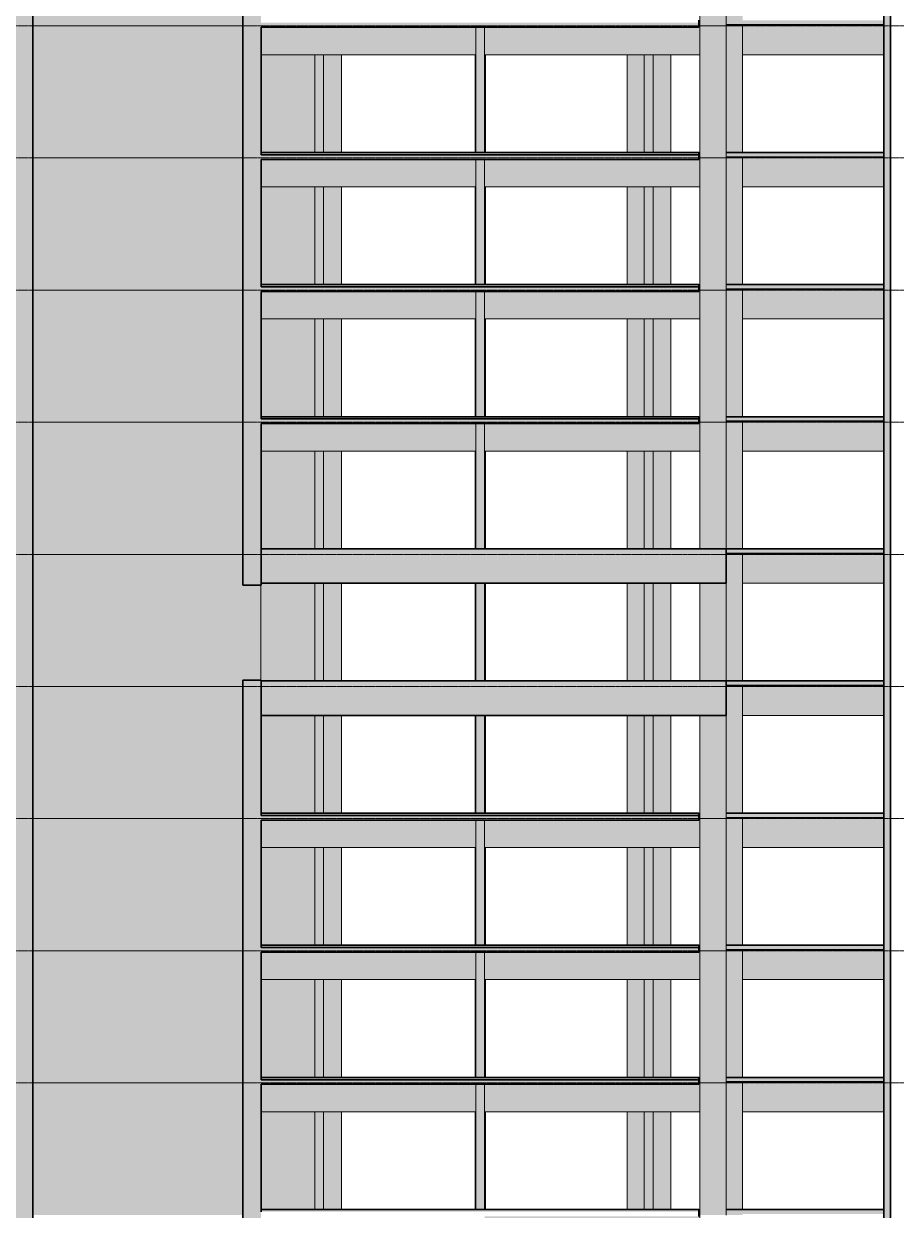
# Model space of a CAD drawing. Extents: x -2131 to 52870, y -3196 to 88043.
# Drawn here: x 36396 to 38298, y 83102 to 85688 of the extents above; entities that cross this region are included whole.
import ezdxf

# ---------------------------------------------------------------- set-up
doc = ezdxf.new("R2010")
doc.units = 0
doc.linetypes.add('Centro', pattern=[3.175, 0.635, -0.47625, 1.5875, -0.47625])
for name, color, linetype, lineweight in [('A-FLOR', 7, 'Continuous', 25), ('A-FLOR-LEVL', 7, 'Continuous', 9), ('S-BEAM', 7, 'Continuous', 25), ('S-COLS', 7, 'Continuous', 25)]:
    doc.layers.add(name, color=color, linetype=linetype, lineweight=lineweight)

msp = doc.modelspace()

# ---------------------------------------------------------------- hatches: boundary and pattern name
at = {"layer": 'A-FLOR', "true_color": 0xc0c0c0}
for points in [[(36912.916, 85680.922), (37867.416, 85680.922), (37867.416, 85691), (36912.916, 85691), (36912.916, 85684)], [(38173.474, 85686), (38270.411, 85686), (38270.411, 85696), (37926.916, 85696), (37926.916, 85686), (37999.605, 85686)], [(36912.916, 85403), (37867.416, 85403), (37867.416, 85408), (36912.916, 85407.994)], [(36912.916, 85392.922), (37867.416, 85392.922), (37867.416, 85403), (36912.916, 85403), (36912.916, 85396)], [(38173.474, 85398), (38270.411, 85398), (38270.411, 85408), (37926.916, 85408), (37926.916, 85398), (37999.605, 85398)], [(38266.917, 85408), (38266.917, 85408.001), (38173.474, 85408)], [(36912.916, 85115), (37867.416, 85115), (37867.416, 85120), (36912.916, 85119.994)], [(36912.916, 85104.922), (37867.416, 85104.922), (37867.416, 85115), (36912.916, 85115), (36912.916, 85108)], [(38173.474, 85110), (38270.411, 85110), (38270.411, 85120), (37926.916, 85120), (37926.916, 85110), (37999.605, 85110)], [(38266.917, 85120), (38266.917, 85120.001), (38173.474, 85120)], [(37759.903, 84827), (37867.416, 84827), (37867.416, 84832), (36912.916, 84831.994), (36912.916, 84827), (37673.854, 84827)], [(37358.517, 84816.922), (37867.416, 84816.922), (37867.416, 84827), (36912.916, 84826.927), (36912.916, 84816.922), (37346.332, 84816.922)], [(37966.689, 84822), (38270.411, 84822), (38270.411, 84832), (37926.916, 84832), (37926.916, 84822), (37962.666, 84822)], [(38266.917, 84832), (38266.917, 84832.001), (37966.689, 84832)], [(37966.689, 84534), (38270.411, 84534), (38270.411, 84544), (37926.916, 84544), (37926.916, 84534), (37962.666, 84534)], [(38173.474, 84246), (38270.411, 84246), (38270.411, 84256), (37926.916, 84256), (37926.916, 84246), (37999.605, 84246)], [(37863.296, 83963), (37867.416, 83963), (37867.416, 83968), (36912.916, 83967.994), (36912.916, 83963), (37759.903, 83963)], [(37065.854, 83952.922), (37867.416, 83952.922), (37867.416, 83963), (36912.916, 83963), (36912.916, 83952.922), (37063.807, 83952.922)], [(38173.474, 83958), (38270.411, 83958), (38270.411, 83968), (37926.916, 83968), (37926.916, 83958), (37999.605, 83958)], [(38266.917, 83968), (38266.917, 83968.001), (38173.474, 83968)], [(36912.916, 83675.001), (37867.416, 83675.001), (37867.416, 83680.001), (36912.916, 83679.72)], [(36912.916, 83664.923), (37867.416, 83664.923), (37867.416, 83675.001), (36912.916, 83675.001), (36912.916, 83668.001)], [(38173.474, 83670.001), (38270.411, 83670.001), (38270.411, 83680.001), (37926.916, 83679.72), (37926.916, 83670.001), (37999.605, 83670.001)], [(37863.296, 83387.001), (37867.416, 83387.001), (37867.416, 83392.001), (36912.916, 83391.995), (36912.916, 83387.001), (37759.903, 83387.001)], [(37048.422, 83376.923), (37867.416, 83376.923), (37867.416, 83387.001), (36912.916, 83387.001), (36912.916, 83376.923), (37036.154, 83376.923)], [(37966.689, 83382.001), (38270.411, 83382.001), (38270.411, 83392.001), (37926.916, 83392.001), (37926.916, 83382.001), (37962.666, 83382.001)], [(37863.296, 83099.001), (37867.416, 83099.001), (37867.416, 83104.001), (36912.916, 83103.995), (36912.916, 83099.001), (37759.903, 83099.001)], [(38208.517, 83094.001), (38270.411, 83094.001), (38270.411, 83104.001), (37926.916, 83104.001), (37926.916, 83094.001), (38173.474, 83094.001)]]:
    msp.add_hatch(color=9, dxfattribs=at).paths.add_polyline_path(points, flags=0)
at = {"layer": 'S-BEAM', "true_color": 0xc0c0c0}
for points in [[(36922.091, 85621), (37381.417, 85621.148), (37381.417, 85680.922), (36912.916, 85680.922), (36912.916, 85621)], [(37863.296, 85621), (37869.166, 85621.148), (37869.166, 85696), (37867.416, 85695.955), (37867.416, 85680.922), (37400.417, 85680.922), (37400.417, 85621), (37759.903, 85621)], [(38270.417, 85621), (38270.411, 85686), (37962.666, 85686), (37962.666, 85621), (38173.474, 85621)], [(37869.166, 85333), (37869.166, 85408), (37867.416, 85407.955), (37867.416, 85392.922), (37400.417, 85392.922), (37400.417, 85333), (37759.903, 85333)], [(37966.689, 85333), (38270.417, 85333), (38270.411, 85398), (37962.666, 85398), (37962.666, 85333)], [(36926.153, 85333), (37381.417, 85333), (37381.417, 85392.922), (36912.916, 85392.922), (36912.916, 85333)], [(37863.296, 85045), (37869.166, 85045), (37869.166, 85120), (37867.416, 85119.955), (37867.416, 85104.922), (37400.417, 85104.922), (37400.417, 85045), (37759.903, 85045)], [(38270.417, 85045), (38270.411, 85110), (37962.666, 85110), (37962.666, 85045), (38173.474, 85045)], [(36912.916, 85045), (37381.417, 85045), (37381.417, 85104.922), (36912.916, 85104.922), (36912.916, 85045.033)], [(37759.903, 84757), (37869.166, 84757), (37869.166, 84832), (37867.416, 84831.955), (37867.416, 84816.922), (37400.417, 84816.922), (37400.417, 84757), (37748.417, 84757)], [(37077.226, 84757), (37381.417, 84757), (37381.417, 84816.922), (36912.916, 84816.922), (36912.916, 84757), (37049.405, 84757)], [(37962.666, 84757), (38270.417, 84757), (38270.411, 84822), (37962.666, 84822), (37962.666, 84774.192)], [(36912.916, 84469), (37926.916, 84469), (37926.916, 84544), (36912.916, 84544), (36912.916, 84473.94)], [(38270.417, 84469), (38270.411, 84534), (37962.666, 84534), (37962.666, 84469), (37966.689, 84469)], [(36912.916, 84181), (37926.916, 84181), (37926.916, 84256), (36912.916, 84256), (36912.916, 84209.2)], [(38270.417, 84181), (38270.411, 84246), (37962.666, 84246), (37962.666, 84181), (38173.474, 84181)], [(36912.916, 83893), (37381.417, 83893), (37381.417, 83952.922), (36912.916, 83952.922), (36912.916, 83893.033)], [(37400.417, 83893), (37869.166, 83893), (37869.166, 83968), (37867.416, 83967.955), (37867.416, 83952.922), (37400.417, 83952.922), (37400.417, 83919.614)], [(37962.666, 83893), (38270.417, 83893), (38270.411, 83958), (37962.666, 83958), (37962.666, 83910.192)], [(36912.916, 83605.001), (37381.417, 83605.001), (37381.417, 83664.923), (36912.916, 83664.923), (36912.916, 83605.034)], [(37759.903, 83605.001), (37869.166, 83605.001), (37869.166, 83680.001), (37867.416, 83679.72), (37867.416, 83664.923), (37400.417, 83664.923), (37400.417, 83605.001), (37748.417, 83605.001)], [(38270.417, 83605.001), (38270.411, 83670.001), (37962.666, 83670.001), (37962.666, 83605.001), (38173.474, 83605.001)], [(36912.916, 83317.001), (37381.417, 83317.001), (37381.417, 83376.923), (36912.916, 83376.923), (36912.916, 83317.034)], [(37863.296, 83317.001), (37869.166, 83317.001), (37869.166, 83392.001), (37867.416, 83391.956), (37867.416, 83376.923), (37400.417, 83376.923), (37400.417, 83317.001), (37759.903, 83317.001)], [(38270.417, 83317.001), (38270.411, 83382.001), (37962.666, 83382.001), (37962.666, 83317.001), (37966.689, 83317.001)], [(37711.167, 83029.001), (37869.166, 83029.001), (37869.166, 83104.001), (37867.416, 83103.956), (37867.416, 83088.923), (37400.417, 83088.923), (37400.417, 83029.001), (37553.118, 83029.001)]]:
    msp.add_hatch(color=9, dxfattribs=at).paths.add_polyline_path(points, flags=0)
at = {"layer": 'S-COLS', "true_color": 0xc0c0c0}
for points in [[(36386.417, 83024.501), (36415.405, 83024.501), (36415.405, 87709), (36375.909, 87709), (36375.905, 83024.501)], [(36912.916, 84464.5), (36912.667, 87709), (36873.416, 87709), (36873.416, 84464.5), (36912.667, 84464.5)], [(38285.417, 81078.001), (38285.417, 87634), (38270.417, 87634), (38270.417, 81078.001)], [(37926.915, 85684), (37926.915, 85972), (37869.166, 85972), (37869.166, 85684), (37914.992, 85684)], [(36566.207, 85396), (36873.416, 85396.005), (36873.416, 85684), (36415.405, 85684), (36415.405, 85396), (36566.046, 85396)], [(37400.417, 85408), (37400.417, 85408.001), (37400.417, 85680.922), (37381.417, 85680.922), (37381.417, 85408)], [(37926.915, 85396), (37926.915, 85684), (37869.166, 85684), (37869.166, 85396)], [(36912.916, 85408), (37030.405, 85408), (37030.405, 85621), (36912.916, 85621), (36912.916, 85444.655)], [(37030.405, 85408), (37049.405, 85408), (37049.405, 85621), (37030.405, 85621), (37030.405, 85532.901)], [(37051.471, 85408), (37088.145, 85408.001), (37087.922, 85621), (37049.405, 85621), (37049.405, 85408)], [(37711.167, 85408), (37748.417, 85408.001), (37748.417, 85621), (37711.167, 85621), (37711.167, 85408.001)], [(37759.903, 85408), (37767.417, 85408.001), (37767.417, 85621), (37748.417, 85621), (37748.417, 85408)], [(37806.167, 85408), (37806.167, 85621), (37767.417, 85621), (37767.417, 85408)], [(37926.915, 85108), (37926.915, 85396), (37869.166, 85396), (37869.166, 85108)], [(37400.417, 85120), (37400.417, 85120.001), (37400.417, 85392.922), (37381.417, 85392.922), (37381.417, 85120)], [(37030.405, 85120), (37030.405, 85333), (36912.916, 85333), (36913.219, 85120), (37021.342, 85120)], [(37036.154, 85120), (37049.405, 85120), (37049.405, 85333), (37030.405, 85333), (37030.405, 85120)], [(37051.471, 85120), (37088.145, 85120.001), (37087.922, 85333), (37049.405, 85333), (37049.405, 85120)], [(37748.417, 85120), (37748.417, 85333), (37711.167, 85333), (37711.167, 85120)], [(37766.404, 85120), (37767.417, 85120.001), (37767.417, 85333), (37748.417, 85333), (37748.417, 85120), (37759.903, 85120)], [(37767.417, 85120), (37806.167, 85120.001), (37806.167, 85333), (37767.417, 85333), (37767.417, 85120.001)], [(36568.928, 84820), (36873.416, 84820.005), (36873.416, 85108), (36415.405, 85108), (36415.405, 84820), (36568.667, 84820)], [(37381.417, 84832), (37400.417, 84832.001), (37400.417, 85104.922), (37381.417, 85104.922), (37381.417, 84832.001)], [(37869.166, 84820), (37926.915, 84820), (37926.915, 85108), (37869.166, 85108), (37869.166, 84826.927)], [(36912.916, 84832), (37030.405, 84832), (37030.405, 85045), (36912.916, 85045), (36912.916, 84975.572)], [(37030.405, 84832), (37049.405, 84832), (37049.405, 85045), (37030.405, 85045), (37030.405, 84832.001)], [(37049.405, 84832), (37088.145, 84832.001), (37087.922, 85045), (37049.405, 85045), (37049.405, 85003.421)], [(37748.417, 84832), (37748.417, 85045), (37711.167, 85045), (37711.167, 84832)], [(37766.404, 84832), (37767.417, 84832.001), (37767.417, 85045), (37748.417, 85045), (37748.417, 84832), (37759.903, 84832)], [(37806.167, 84832), (37806.167, 85045), (37767.417, 85045), (37767.417, 84832)], [(36587.596, 84532), (36873.416, 84532.005), (36873.416, 84820), (36415.405, 84820), (36415.405, 84532), (36587.565, 84532)], [(37381.417, 84544), (37400.417, 84544.001), (37400.417, 84816.922), (37381.417, 84816.922), (37381.417, 84544.001)], [(37914.992, 84544), (37926.916, 84544), (37926.915, 84820), (37869.166, 84820), (37869.166, 84544)], [(36932.761, 84544), (37030.405, 84544), (37030.405, 84757), (36912.916, 84757), (36912.916, 84544)], [(37036.154, 84544), (37049.405, 84544), (37049.405, 84757), (37030.405, 84757), (37030.405, 84544)], [(37081.792, 84544), (37088.145, 84544.001), (37087.85, 84757), (37049.405, 84757), (37049.405, 84544), (37081.605, 84544)], [(37748.417, 84544), (37748.417, 84757), (37711.167, 84757), (37711.167, 84544)], [(37767.417, 84544), (37767.417, 84757), (37748.417, 84757), (37748.417, 84544), (37766.404, 84544)], [(37806.167, 84544), (37806.167, 84757), (37767.417, 84757), (37767.417, 84544)], [(36551.155, 84244), (36873.416, 84244.005), (36873.416, 84258), (36912.667, 84258), (36912.667, 84464.5), (36873.416, 84464.5), (36873.416, 84532), (36415.405, 84532), (36415.797, 84244), (36550.922, 84244)], [(36932.761, 84256), (37030.405, 84256), (37030.405, 84469), (36912.916, 84469), (36912.916, 84256)], [(37036.154, 84256), (37049.405, 84256), (37049.405, 84469), (37030.405, 84469), (37030.405, 84256)], [(37087.922, 84256), (37088.145, 84256.001), (37087.922, 84469), (37049.405, 84469), (37049.405, 84256), (37087.85, 84256)], [(37381.417, 84256), (37400.417, 84256.001), (37400.417, 84469), (37381.417, 84469), (37381.417, 84256.001)], [(37748.417, 84256), (37748.417, 84469), (37711.167, 84469), (37711.167, 84256)], [(37767.417, 84256), (37767.417, 84469), (37748.417, 84469), (37748.417, 84256), (37766.404, 84256)], [(37767.417, 84256), (37806.167, 84256.001), (37806.167, 84469), (37767.417, 84469), (37767.417, 84256.001)], [(37872.246, 84256), (37926.916, 84256), (37926.916, 84469), (37869.166, 84469), (37869.166, 84256)], [(36912.667, 81008.501), (36912.916, 81008.501), (36912.667, 84258), (36873.416, 84258), (36873.416, 81008.501)], [(36576.804, 83956), (36873.416, 83956.005), (36873.416, 84244), (36415.405, 84244), (36415.405, 83956), (36576.647, 83956)], [(37030.405, 83968), (37030.405, 84181), (36912.916, 84181), (36912.916, 83968), (37021.342, 83968)], [(37036.154, 83968), (37049.405, 83968), (37049.405, 84181), (37030.405, 84181), (37030.405, 83968)], [(37088.145, 83968), (37087.922, 84181), (37049.405, 84181), (37049.405, 83968), (37087.922, 83968)], [(37381.417, 83968), (37400.417, 83968.001), (37400.417, 84181), (37381.417, 84181), (37381.417, 83968.001)], [(37711.167, 83968), (37748.417, 83968.001), (37748.417, 84181), (37711.167, 84181), (37711.167, 83968.001)], [(37759.903, 83968), (37767.417, 83968.001), (37767.417, 84181), (37748.417, 84181), (37748.417, 83968)], [(37806.167, 83968), (37806.167, 84181), (37767.417, 84181), (37767.417, 83968)], [(37926.915, 83956), (37926.916, 84181), (37869.166, 84181), (37869.166, 83956)], [(36608.905, 83668.001), (36873.416, 83668.006), (36873.416, 83956), (36415.405, 83956), (36415.797, 83668.001), (36596.735, 83668.001)], [(37400.417, 83680.001), (37400.417, 83952.922), (37381.417, 83952.922), (37381.417, 83680.001)], [(37869.166, 83668.001), (37926.915, 83668.001), (37926.915, 83956), (37869.166, 83956), (37869.166, 83676.744)], [(37030.405, 83680.001), (37030.405, 83893), (36912.916, 83893), (36912.916, 83680.001), (37021.342, 83680.001)], [(37036.154, 83680.001), (37049.405, 83680.001), (37049.405, 83893), (37030.405, 83893), (37030.405, 83680.001)], [(37087.922, 83680.001), (37088.145, 83680.001), (37087.922, 83893), (37049.405, 83893), (37049.405, 83680.001), (37076.078, 83680.001)], [(37711.167, 83680.001), (37748.417, 83680.001), (37748.417, 83893), (37711.167, 83893), (37711.167, 83767.967)], [(37759.903, 83680.001), (37767.417, 83680.001), (37767.417, 83893), (37748.417, 83893), (37748.417, 83680.001)], [(37767.417, 83680.001), (37806.167, 83680.001), (37806.167, 83893), (37767.417, 83893), (37767.417, 83767.967)], [(36589.905, 83380.001), (36873.416, 83380.006), (36873.416, 83668.001), (36415.405, 83668.001), (36415.797, 83380.001), (36587.928, 83380.001)], [(37381.417, 83392.001), (37400.417, 83392.001), (37400.417, 83664.923), (37381.417, 83664.923), (37381.417, 83414.98)], [(37926.915, 83380.001), (37926.915, 83668.001), (37869.166, 83668.001), (37869.166, 83380.001), (37914.992, 83380.001)], [(36932.761, 83392.001), (37030.405, 83392.001), (37030.405, 83605.001), (36912.916, 83605.001), (36912.916, 83392.001)], [(37036.154, 83392.001), (37049.405, 83392.001), (37049.405, 83605.001), (37030.405, 83605.001), (37030.405, 83392.001)], [(37070.74, 83392.001), (37088.145, 83392.001), (37087.85, 83605.001), (37049.405, 83605.001), (37049.405, 83392.001), (37070.393, 83392.001)], [(37711.167, 83392.001), (37748.417, 83392.001), (37748.417, 83605.001), (37711.167, 83605.001), (37711.167, 83591.473)], [(37767.417, 83392.001), (37767.417, 83605.001), (37748.417, 83605.001), (37748.417, 83392.001), (37766.404, 83392.001)], [(37767.417, 83392.001), (37806.167, 83392.001), (37806.167, 83605.001), (37767.417, 83605.001), (37767.417, 83414.98)], [(37381.417, 83104.001), (37400.417, 83104.001), (37400.417, 83376.923), (37381.417, 83376.923), (37381.417, 83238.486)], [(37926.915, 83092.001), (37926.915, 83380.001), (37869.166, 83380.001), (37869.166, 83092.001)], [(36932.761, 83104.001), (37030.405, 83104.001), (37030.405, 83317.001), (36912.916, 83317.001), (36912.916, 83104.001)], [(37036.154, 83104.001), (37049.405, 83104.001), (37049.405, 83317.001), (37030.405, 83317.001), (37030.405, 83104.001)], [(37087.922, 83104.001), (37088.145, 83104.001), (37087.922, 83317.001), (37049.405, 83317.001), (37049.809, 83104.001), (37087.85, 83104.001)], [(37711.167, 83104.001), (37748.417, 83104.001), (37748.417, 83317.001), (37711.167, 83317.001), (37711.167, 83238.486)], [(37766.404, 83104.001), (37767.417, 83104.001), (37767.417, 83317.001), (37748.417, 83317.001), (37748.417, 83104.001), (37759.903, 83104.001)], [(37767.417, 83104.001), (37806.167, 83104.001), (37806.167, 83317.001), (37767.417, 83317.001), (37767.417, 83238.486)]]:
    msp.add_hatch(color=9, dxfattribs=at).paths.add_polyline_path(points, flags=0)
h = msp.add_hatch(color=9, dxfattribs=at)
h.paths.add_polyline_path([(36622.583, 85684), (36873.416, 85684.005), (36873.416, 85972), (36415.405, 85972), (36415.405, 85684), (36608.928, 85684)], flags=0)
h.paths.add_polyline_path([(36375.677, 85684), (36375.905, 85684), (36375.677, 85686)], flags=0)
h = msp.add_hatch(color=9, dxfattribs=at)
h.paths.add_polyline_path([(37930.5, 85684), (37962.666, 85684), (37962.666, 85686), (37926.916, 85686), (37926.916, 85684)], flags=0)
h.paths.add_polyline_path([(37962.666, 85696), (37962.666, 85972), (37926.916, 85972), (37926.916, 85696)], flags=0)
h = msp.add_hatch(color=9, dxfattribs=at)
h.paths.add_polyline_path([(37930.5, 85396), (37962.666, 85396), (37962.666, 85398), (37926.916, 85398), (37926.916, 85396)], flags=0)
h.paths.add_polyline_path([(37962.666, 85408), (37962.666, 85684), (37926.916, 85684), (37926.916, 85408)], flags=0)
h = msp.add_hatch(color=9, dxfattribs=at)
h.paths.add_polyline_path([(37400.961, 85408), (37401.917, 85408.001), (37401.917, 85621), (37400.417, 85621), (37400.417, 85408)], flags=0)
h.paths.add_polyline_path([(37379.917, 85408), (37381.417, 85408.001), (37381.417, 85621), (37379.917, 85621), (37379.917, 85408.001)], flags=0)
h = msp.add_hatch(color=9, dxfattribs=at)
h.paths.add_polyline_path([(36622.583, 85108), (36873.416, 85108.005), (36873.416, 85396), (36415.405, 85396), (36415.405, 85108), (36608.928, 85108)], flags=0)
h.paths.add_polyline_path([(36375.677, 85120), (36375.905, 85120), (36375.677, 85132.076)], flags=0)
h = msp.add_hatch(color=9, dxfattribs=at)
h.paths.add_polyline_path([(37930.5, 85108), (37962.666, 85108), (37962.666, 85110), (37926.916, 85110), (37926.916, 85108)], flags=0)
h.paths.add_polyline_path([(37962.666, 85120), (37962.666, 85396), (37926.916, 85396), (37926.916, 85120)], flags=0)
h = msp.add_hatch(color=9, dxfattribs=at)
h.paths.add_polyline_path([(37400.961, 85120), (37401.917, 85120.001), (37401.917, 85333), (37400.417, 85333), (37400.417, 85120)], flags=0)
h.paths.add_polyline_path([(37379.917, 85120), (37381.417, 85120.001), (37381.417, 85333), (37379.917, 85333), (37379.917, 85120.001)], flags=0)
h = msp.add_hatch(color=9, dxfattribs=at)
h.paths.add_polyline_path([(37962.666, 84820), (37962.666, 84822), (37926.916, 84822), (37926.916, 84820), (37930.5, 84820)], flags=0)
h.paths.add_polyline_path([(37926.916, 84832), (37962.666, 84832), (37962.666, 85108), (37926.916, 85108), (37926.916, 85003.421)], flags=0)
h = msp.add_hatch(color=9, dxfattribs=at)
h.paths.add_polyline_path([(37379.917, 84832), (37381.417, 84832.001), (37381.417, 85045), (37379.917, 85045), (37379.917, 84832.001)], flags=0)
h.paths.add_polyline_path([(37400.417, 84832), (37401.917, 84832.001), (37401.917, 85045), (37400.417, 85045), (37400.417, 84832.001)], flags=0)
h = msp.add_hatch(color=9, dxfattribs=at)
h.paths.add_polyline_path([(37930.5, 84532), (37962.666, 84532), (37962.666, 84534), (37926.916, 84534), (37926.916, 84532)], flags=0)
h.paths.add_polyline_path([(37926.916, 84544), (37962.666, 84544), (37962.666, 84820), (37926.916, 84820), (37926.916, 84562.187)], flags=0)
h = msp.add_hatch(color=9, dxfattribs=at)
h.paths.add_polyline_path([(37401.917, 84544), (37401.917, 84757), (37400.417, 84756.849), (37400.417, 84544), (37400.961, 84544)], flags=0)
h.paths.add_polyline_path([(37381.417, 84544), (37381.417, 84757), (37379.917, 84757), (37379.917, 84544)], flags=0)
h = msp.add_hatch(color=9, dxfattribs=at)
h.paths.add_polyline_path([(37926.916, 84244), (37962.666, 84244), (37962.666, 84246), (37926.916, 84246)], flags=0)
h.paths.add_polyline_path([(37926.916, 84256), (37962.666, 84256), (37962.666, 84532), (37926.916, 84532), (37926.916, 84297.447)], flags=0)
h = msp.add_hatch(color=9, dxfattribs=at)
h.paths.add_polyline_path([(37401.917, 84256), (37401.917, 84469), (37400.417, 84468.849), (37400.417, 84256), (37400.961, 84256)], flags=0)
h.paths.add_polyline_path([(37381.417, 84256), (37381.417, 84469), (37379.917, 84469), (37379.917, 84256)], flags=0)
h = msp.add_hatch(color=9, dxfattribs=at)
h.paths.add_polyline_path([(37930.5, 83956), (37962.666, 83956), (37962.666, 83958), (37926.916, 83958), (37926.916, 83956)], flags=0)
h.paths.add_polyline_path([(37962.666, 83968), (37962.666, 84244), (37926.916, 84244), (37926.916, 83968)], flags=0)
h = msp.add_hatch(color=9, dxfattribs=at)
h.paths.add_polyline_path([(37381.417, 83968), (37381.417, 84181), (37379.917, 84181), (37379.917, 83968)], flags=0)
h.paths.add_polyline_path([(37400.417, 83968), (37401.917, 83968.001), (37401.917, 84181), (37400.417, 84180.849), (37400.417, 83968.001)], flags=0)
h = msp.add_hatch(color=9, dxfattribs=at)
h.paths.add_polyline_path([(37926.916, 83668.001), (37962.666, 83668.001), (37962.666, 83670.001), (37926.916, 83670.001)], flags=0)
h.paths.add_polyline_path([(37926.916, 83680.001), (37962.666, 83680.001), (37962.666, 83956), (37926.916, 83956), (37926.916, 83767.967)], flags=0)
h = msp.add_hatch(color=9, dxfattribs=at)
h.paths.add_polyline_path([(37379.917, 83680.001), (37381.417, 83680.001), (37381.417, 83893), (37379.917, 83893), (37379.917, 83767.967)], flags=0)
h.paths.add_polyline_path([(37400.961, 83680.001), (37401.917, 83680.001), (37401.917, 83893), (37400.417, 83893), (37400.417, 83680.001)], flags=0)
h = msp.add_hatch(color=9, dxfattribs=at)
h.paths.add_polyline_path([(37930.5, 83380.001), (37962.666, 83380.001), (37962.666, 83382.001), (37926.916, 83382.001), (37926.916, 83380.001)], flags=0)
h.paths.add_polyline_path([(37962.666, 83392.001), (37962.666, 83668.001), (37926.916, 83668.001), (37926.916, 83392.001)], flags=0)
h = msp.add_hatch(color=9, dxfattribs=at)
h.paths.add_polyline_path([(37381.417, 83392.001), (37381.417, 83605.001), (37379.917, 83605.001), (37379.917, 83392.001)], flags=0)
h.paths.add_polyline_path([(37400.961, 83392.001), (37401.917, 83392.001), (37401.917, 83605.001), (37400.417, 83604.85), (37400.417, 83392.001)], flags=0)
h = msp.add_hatch(color=9, dxfattribs=at)
h.paths.add_polyline_path([(36590.422, 83092.001), (36873.416, 83092.006), (36873.416, 83380.001), (36415.405, 83380.001), (36415.797, 83092.001), (36589.905, 83092.001)], flags=0)
h.paths.add_polyline_path([(36375.677, 83106.001), (36375.905, 83106.001), (36375.677, 83238.486)], flags=0)
h = msp.add_hatch(color=9, dxfattribs=at)
h.paths.add_polyline_path([(37930.5, 83092.001), (37962.666, 83092.001), (37962.666, 83094.001), (37926.916, 83094.001), (37926.916, 83092.001)], flags=0)
h.paths.add_polyline_path([(37962.666, 83104.001), (37962.666, 83380.001), (37926.916, 83380.001), (37926.916, 83104.001)], flags=0)
h = msp.add_hatch(color=9, dxfattribs=at)
h.paths.add_polyline_path([(37401.917, 83104.001), (37401.917, 83317.001), (37400.417, 83317.001), (37400.417, 83104.001), (37400.961, 83104.001)], flags=0)
h.paths.add_polyline_path([(37379.917, 83104.001), (37381.417, 83104.001), (37381.417, 83317.001), (37379.917, 83317.001), (37379.917, 83238.486)], flags=0)

# ---------------------------------------------------------------- linework, layer by layer
at = {"layer": 'A-FLOR', "color": 190, "lineweight": 35, "true_color": 0x8000ff}
for p, q in [((37867.416, 85680.922), (36912.916, 85680.922)), ((37867.416, 85696), (37867.416, 85680.922)), ((38270.411, 85686), (37926.916, 85686)), ((38270.411, 85696), (38270.411, 85686)), ((37867.416, 85408), (36912.916, 85408)), ((36912.916, 85403), (37867.416, 85403)), ((37867.416, 85408), (37867.416, 85392.922)), ((37926.916, 85408), (38270.411, 85408)), ((38270.411, 85398), (37926.916, 85398)), ((38270.411, 85408), (38270.411, 85398)), ((37867.416, 85392.922), (36912.916, 85392.922)), ((37867.416, 85120), (36912.916, 85120)), ((36912.916, 85115), (37867.416, 85115)), ((37867.416, 85120), (37867.416, 85104.922)), ((37926.916, 85120), (38270.411, 85120)), ((38270.411, 85110), (37926.916, 85110)), ((38270.411, 85120), (38270.411, 85110)), ((37867.416, 85104.922), (36912.916, 85104.922)), ((37867.416, 84832), (36912.916, 84832)), ((36912.916, 84827), (37867.416, 84827)), ((37867.416, 84832), (37867.416, 84816.922)), ((37926.916, 84832), (38270.411, 84832)), ((38270.411, 84832), (38270.411, 84822)), ((37867.416, 84816.922), (36912.916, 84816.922)), ((38270.411, 84822), (37926.916, 84822)), ((37926.916, 84544), (38270.411, 84544)), ((38270.411, 84544), (38270.411, 84534)), ((38270.411, 84534), (37926.916, 84534)), ((37926.916, 84256), (38270.411, 84256)), ((38270.411, 84256), (38270.411, 84246)), ((38270.411, 84246), (37926.916, 84246)), ((37867.416, 83968), (36912.916, 83968)), ((36912.916, 83963), (37867.416, 83963)), ((37867.416, 83952.922), (36912.916, 83952.922)), ((37867.416, 83968), (37867.416, 83952.922)), ((37926.916, 83968), (38270.411, 83968)), ((38270.411, 83958), (37926.916, 83958)), ((38270.411, 83968), (38270.411, 83958)), ((37867.416, 83680.001), (36912.916, 83680.001)), ((36912.916, 83675.001), (37867.416, 83675.001)), ((37867.416, 83664.923), (36912.916, 83664.923)), ((37867.416, 83680.001), (37867.416, 83664.923)), ((37926.916, 83680.001), (38270.411, 83680.001)), ((38270.411, 83670.001), (37926.916, 83670.001)), ((38270.411, 83680.001), (38270.411, 83670.001)), ((37867.416, 83392.001), (36912.916, 83392.001)), ((36912.916, 83387.001), (37867.416, 83387.001)), ((37867.416, 83376.923), (36912.916, 83376.923)), ((37867.416, 83392.001), (37867.416, 83376.923)), ((37926.916, 83392.001), (38270.411, 83392.001)), ((38270.411, 83382.001), (37926.916, 83382.001)), ((38270.411, 83392.001), (38270.411, 83382.001)), ((37867.416, 83104.001), (36912.916, 83104.001)), ((37867.416, 83104.001), (37867.416, 83088.923)), ((37926.916, 83104.001), (38270.411, 83104.001)), ((38270.411, 83104.001), (38270.411, 83094.001))]:
    msp.add_line(p, q, dxfattribs=at)
at = {"layer": 'A-FLOR-LEVL', "linetype": 'Centro'}
for p, q in [((34691.966, 85684), (39504.639, 85684)), ((34691.966, 85396), (39504.639, 85396)), ((34691.966, 85108), (39504.639, 85108)), ((34691.966, 84820), (39504.639, 84820)), ((34691.966, 84532), (39504.639, 84532)), ((34691.966, 84244), (39504.639, 84244)), ((34691.966, 83956), (39504.639, 83956)), ((34691.966, 83668.001), (39504.639, 83668.001)), ((34691.966, 83380.001), (39504.639, 83380.001))]:
    msp.add_line(p, q, dxfattribs=at)
at = {"layer": 'S-BEAM', "lineweight": 9}
for p, q in [((37381.417, 85680.922), (37381.417, 85621)), ((37400.417, 85680.922), (37400.417, 85621)), ((37869.166, 85621), (37869.166, 85696)), ((37962.666, 85686), (37962.666, 85621)), ((37381.417, 85621), (36912.916, 85621)), ((37400.417, 85621), (37869.166, 85621)), ((37962.666, 85621), (38270.417, 85621)), ((36912.916, 85408), (37381.417, 85408)), ((37400.417, 85408), (37869.166, 85408)), ((37869.166, 85333), (37869.166, 85408)), ((37962.666, 85398), (37962.666, 85333)), ((37381.417, 85392.922), (37381.417, 85333)), ((37400.417, 85392.922), (37400.417, 85333)), ((37381.417, 85333), (36912.916, 85333)), ((37400.417, 85333), (37869.166, 85333)), ((37962.666, 85333), (38270.417, 85333)), ((36912.916, 85120), (37381.417, 85120)), ((37400.417, 85120), (37869.166, 85120)), ((37869.166, 85045), (37869.166, 85120)), ((37962.666, 85110), (37962.666, 85045)), ((37381.417, 85104.922), (37381.417, 85045)), ((37400.417, 85104.922), (37400.417, 85045)), ((37381.417, 85045), (36912.916, 85045)), ((37400.417, 85045), (37869.166, 85045)), ((37962.666, 85045), (38270.417, 85045)), ((36912.916, 84832), (37381.417, 84832)), ((37400.417, 84832), (37869.166, 84832)), ((37869.166, 84757), (37869.166, 84832)), ((37381.417, 84816.922), (37381.417, 84757)), ((37400.417, 84816.922), (37400.417, 84757)), ((37962.666, 84822), (37962.666, 84757)), ((37381.417, 84757), (36912.916, 84757)), ((37400.417, 84757), (37869.166, 84757)), ((37962.666, 84757), (38270.417, 84757)), ((37962.666, 84534), (37962.666, 84469)), ((37962.666, 84469), (38270.417, 84469)), ((37962.666, 84246), (37962.666, 84181)), ((37962.666, 84181), (38270.417, 84181)), ((36912.916, 83968), (37381.417, 83968)), ((37381.417, 83952.922), (37381.417, 83893)), ((37400.417, 83968), (37869.166, 83968)), ((37400.417, 83952.922), (37400.417, 83893)), ((37869.166, 83893), (37869.166, 83968)), ((37962.666, 83958), (37962.666, 83893)), ((37381.417, 83893), (36912.916, 83893)), ((37400.417, 83893), (37869.166, 83893)), ((37962.666, 83893), (38270.417, 83893)), ((36912.916, 83680.001), (37381.417, 83680.001)), ((37381.417, 83664.923), (37381.417, 83605.001)), ((37400.417, 83680.001), (37869.166, 83680.001)), ((37400.417, 83664.923), (37400.417, 83605.001)), ((37869.166, 83605.001), (37869.166, 83680.001)), ((37962.666, 83670.001), (37962.666, 83605.001)), ((37381.417, 83605.001), (36912.916, 83605.001)), ((37400.417, 83605.001), (37869.166, 83605.001)), ((37962.666, 83605.001), (38270.417, 83605.001)), ((36912.916, 83392.001), (37381.417, 83392.001)), ((37381.417, 83376.923), (37381.417, 83317.001)), ((37400.417, 83392.001), (37869.166, 83392.001)), ((37400.417, 83376.923), (37400.417, 83317.001)), ((37869.166, 83317.001), (37869.166, 83392.001)), ((37962.666, 83382.001), (37962.666, 83317.001)), ((37381.417, 83317.001), (36912.916, 83317.001)), ((37400.417, 83317.001), (37869.166, 83317.001)), ((37962.666, 83317.001), (38270.417, 83317.001)), ((36912.916, 83104.001), (37381.417, 83104.001)), ((37400.417, 83104.001), (37869.166, 83104.001)), ((37869.166, 83029.001), (37869.166, 83104.001))]:
    msp.add_line(p, q, dxfattribs=at)
at = {"layer": 'S-BEAM', "color": 190, "lineweight": 35, "true_color": 0x8000ff}
for p, q in [((36912.916, 84544), (37926.916, 84544)), ((36912.916, 84544), (36912.916, 84469)), ((37926.916, 84544), (37926.916, 84469)), ((36912.916, 84469), (37926.916, 84469)), ((36912.916, 84256), (37926.916, 84256)), ((36912.916, 84256), (36912.916, 84181)), ((37926.916, 84256), (37926.916, 84181)), ((36912.916, 84181), (37926.916, 84181))]:
    msp.add_line(p, q, dxfattribs=at)
at = {"layer": 'S-COLS', "color": 190, "lineweight": 35, "true_color": 0x8000ff}
for p, q in [((36415.405, 87709), (36415.405, 83024.501)), ((36873.416, 87709), (36873.416, 84464.5)), ((38285.417, 81078.001), (38285.417, 87634)), ((38270.417, 81078.001), (38270.417, 87398.004)), ((36912.916, 85680.922), (36912.916, 85403)), ((36912.916, 85392.922), (36912.916, 85115)), ((36912.916, 85104.922), (36912.916, 84827)), ((36912.916, 84816.922), (36912.916, 84464.5)), ((36912.916, 84464.5), (36873.416, 84464.5)), ((36873.416, 84258), (36873.416, 81008.501)), ((36912.916, 84258), (36873.416, 84258)), ((36912.916, 84258), (36912.916, 83963)), ((36912.916, 83952.922), (36912.916, 83675.001)), ((36912.916, 83664.923), (36912.916, 83387.001)), ((36912.916, 83376.923), (36912.916, 83099.001))]:
    msp.add_line(p, q, dxfattribs=at)
at = {"layer": 'S-COLS', "lineweight": 9}
for p, q in [((37869.166, 85972), (37869.166, 85684)), ((37926.916, 85972), (37926.916, 85684)), ((36873.416, 85684), (36415.405, 85684)), ((36873.416, 85684), (36415.405, 85684)), ((37381.417, 85680.922), (37381.417, 85621)), ((37400.417, 85680.922), (37400.417, 85621)), ((37869.166, 85684), (37869.166, 85396)), ((37926.916, 85684), (37869.166, 85684)), ((37926.916, 85684), (37869.166, 85684)), ((37926.916, 85684), (37926.916, 85396)), ((37962.666, 85684), (37926.916, 85684)), ((37962.666, 85684), (37926.916, 85684)), ((37962.666, 85686), (37962.666, 85684)), ((37962.666, 85684), (37962.666, 85408)), ((37030.405, 85621), (37030.405, 85408)), ((37049.405, 85621), (37049.405, 85408)), ((37088.145, 85621), (37088.145, 85408)), ((37379.917, 85621), (37379.917, 85408)), ((37381.417, 85621), (37381.417, 85408)), ((37400.417, 85621), (37400.417, 85408)), ((37401.917, 85621), (37401.917, 85408)), ((37711.167, 85621), (37711.167, 85408)), ((37748.417, 85621), (37748.417, 85408)), ((37767.417, 85621), (37767.417, 85408)), ((37806.167, 85621), (37806.167, 85408)), ((36873.416, 85396), (36415.405, 85396)), ((36873.416, 85396), (36415.405, 85396)), ((37869.166, 85396), (37869.166, 85108)), ((37926.916, 85396), (37869.166, 85396)), ((37926.916, 85396), (37869.166, 85396)), ((37926.916, 85396), (37926.916, 85108)), ((37962.666, 85396), (37926.916, 85396)), ((37962.666, 85396), (37926.916, 85396)), ((37962.666, 85398), (37962.666, 85396)), ((37962.666, 85396), (37962.666, 85120)), ((37381.417, 85392.922), (37381.417, 85333)), ((37400.417, 85392.922), (37400.417, 85333)), ((37030.405, 85333), (37030.405, 85120)), ((37049.405, 85333), (37049.405, 85120)), ((37088.145, 85333), (37088.145, 85120)), ((37379.917, 85333), (37379.917, 85120)), ((37381.417, 85333), (37381.417, 85120)), ((37400.417, 85333), (37400.417, 85120)), ((37401.917, 85333), (37401.917, 85120)), ((37711.167, 85333), (37711.167, 85120)), ((37748.417, 85333), (37748.417, 85120)), ((37767.417, 85333), (37767.417, 85120)), ((37806.167, 85333), (37806.167, 85120)), ((37962.666, 85110), (37962.666, 85108)), ((36873.416, 85108), (36415.405, 85108)), ((36873.416, 85108), (36415.405, 85108)), ((37381.417, 85104.922), (37381.417, 85045)), ((37400.417, 85104.922), (37400.417, 85045)), ((37869.166, 85108), (37869.166, 84820)), ((37926.916, 85108), (37869.166, 85108)), ((37926.916, 85108), (37869.166, 85108)), ((37926.916, 85108), (37926.916, 84820)), ((37962.666, 85108), (37926.916, 85108)), ((37962.666, 85108), (37926.916, 85108)), ((37962.666, 85108), (37962.666, 84832)), ((37030.405, 85045), (37030.405, 84832)), ((37049.405, 85045), (37049.405, 84832)), ((37088.145, 85045), (37088.145, 84832)), ((37379.917, 85045), (37379.917, 84832)), ((37381.417, 85045), (37381.417, 84832)), ((37400.417, 85045), (37400.417, 84832)), ((37401.917, 85045), (37401.917, 84832)), ((37711.167, 85045), (37711.167, 84832)), ((37748.417, 85045), (37748.417, 84832)), ((37767.417, 85045), (37767.417, 84832)), ((37806.167, 85045), (37806.167, 84832)), ((36873.416, 84820), (36415.405, 84820)), ((36873.416, 84820), (36415.405, 84820)), ((37381.417, 84816.922), (37381.417, 84757)), ((37400.417, 84816.922), (37400.417, 84757)), ((37869.166, 84820), (37869.166, 84544)), ((37926.916, 84820), (37869.166, 84820)), ((37926.916, 84820), (37869.166, 84820)), ((37926.916, 84820), (37926.916, 84544)), ((37962.666, 84820), (37926.916, 84820)), ((37962.666, 84820), (37926.916, 84820)), ((37962.666, 84822), (37962.666, 84820)), ((37962.666, 84820), (37962.666, 84544)), ((37030.405, 84757), (37030.405, 84544)), ((37049.405, 84757), (37049.405, 84544)), ((37088.145, 84757), (37088.145, 84544)), ((37379.917, 84757), (37379.917, 84544)), ((37381.417, 84757), (37381.417, 84544)), ((37400.417, 84757), (37400.417, 84544)), ((37401.917, 84757), (37401.917, 84544)), ((37711.167, 84757), (37711.167, 84544)), ((37748.417, 84757), (37748.417, 84544)), ((37767.417, 84757), (37767.417, 84544)), ((37806.167, 84757), (37806.167, 84544)), ((36873.416, 84532), (36415.405, 84532)), ((36873.416, 84532), (36415.405, 84532)), ((37962.666, 84532), (37926.916, 84532)), ((37962.666, 84532), (37926.916, 84532)), ((37962.666, 84534), (37962.666, 84532)), ((37962.666, 84532), (37962.666, 84256)), ((36912.667, 84258), (36912.667, 84464.5)), ((37030.405, 84469), (37030.405, 84256)), ((37049.405, 84469), (37049.405, 84256)), ((37088.145, 84469), (37088.145, 84256)), ((37379.917, 84469), (37379.917, 84256)), ((37381.417, 84469), (37381.417, 84256)), ((37400.417, 84469), (37400.417, 84256)), ((37401.917, 84469), (37401.917, 84256)), ((37711.167, 84469), (37711.167, 84256)), ((37748.417, 84469), (37748.417, 84256)), ((37767.417, 84469), (37767.417, 84256)), ((37806.167, 84469), (37806.167, 84256)), ((37869.166, 84469), (37869.166, 84256)), ((37926.916, 84469), (37926.916, 84256)), ((36873.416, 84244), (36415.797, 84244)), ((36873.416, 84244), (36415.797, 84244)), ((37962.666, 84244), (37926.916, 84244)), ((37962.666, 84244), (37926.916, 84244)), ((37962.666, 84246), (37962.666, 84244)), ((37962.666, 84244), (37962.666, 83968)), ((37030.405, 84181), (37030.405, 83968)), ((37049.405, 84181), (37049.405, 83968)), ((37088.145, 84181), (37088.145, 83968)), ((37379.917, 84181), (37379.917, 83968)), ((37381.417, 84181), (37381.417, 83968)), ((37400.417, 84181), (37400.417, 83968)), ((37401.917, 84181), (37401.917, 83968)), ((37711.167, 84181), (37711.167, 83968)), ((37748.417, 84181), (37748.417, 83968)), ((37767.417, 84181), (37767.417, 83968)), ((37806.167, 84181), (37806.167, 83968)), ((37869.166, 84181), (37869.166, 83956)), ((37926.916, 84181), (37926.916, 83956)), ((36873.416, 83956), (36415.405, 83956)), ((36873.416, 83956), (36415.405, 83956)), ((37381.417, 83952.922), (37381.417, 83893)), ((37400.417, 83952.922), (37400.417, 83893)), ((37869.166, 83956), (37869.166, 83668.001)), ((37926.916, 83956), (37869.166, 83956)), ((37926.916, 83956), (37869.166, 83956)), ((37926.916, 83956), (37926.916, 83668.001)), ((37962.666, 83956), (37926.916, 83956)), ((37962.666, 83956), (37926.916, 83956)), ((37962.666, 83958), (37962.666, 83956)), ((37962.666, 83956), (37962.666, 83680.001)), ((37030.405, 83893), (37030.405, 83680.001)), ((37049.405, 83893), (37049.405, 83680.001)), ((37088.145, 83893), (37088.145, 83680.001)), ((37379.917, 83893), (37379.917, 83680.001)), ((37381.417, 83893), (37381.417, 83680.001)), ((37400.417, 83893), (37400.417, 83680.001)), ((37401.917, 83893), (37401.917, 83680.001)), ((37711.167, 83893), (37711.167, 83680.001)), ((37748.417, 83893), (37748.417, 83680.001)), ((37767.417, 83893), (37767.417, 83680.001)), ((37806.167, 83893), (37806.167, 83680.001)), ((36873.416, 83668.001), (36415.797, 83668.001)), ((36873.416, 83668.001), (36415.797, 83668.001)), ((37381.417, 83664.923), (37381.417, 83605.001)), ((37400.417, 83664.923), (37400.417, 83605.001)), ((37869.166, 83668.001), (37869.166, 83380.001)), ((37926.916, 83668.001), (37869.166, 83668.001)), ((37926.916, 83668.001), (37869.166, 83668.001)), ((37926.916, 83668.001), (37926.916, 83380.001)), ((37962.666, 83668.001), (37926.916, 83668.001)), ((37962.666, 83668.001), (37926.916, 83668.001)), ((37962.666, 83670.001), (37962.666, 83668.001)), ((37962.666, 83668.001), (37962.666, 83392.001)), ((37030.405, 83605.001), (37030.405, 83392.001)), ((37049.405, 83605.001), (37049.405, 83392.001)), ((37088.145, 83605.001), (37088.145, 83392.001)), ((37379.917, 83605.001), (37379.917, 83392.001)), ((37381.417, 83605.001), (37381.417, 83392.001)), ((37400.417, 83605.001), (37400.417, 83392.001)), ((37401.917, 83605.001), (37401.917, 83392.001)), ((37711.167, 83605.001), (37711.167, 83392.001)), ((37748.417, 83605.001), (37748.417, 83392.001)), ((37767.417, 83605.001), (37767.417, 83392.001)), ((37806.167, 83605.001), (37806.167, 83392.001)), ((36873.416, 83380.001), (36415.797, 83380.001)), ((36873.416, 83380.001), (36415.797, 83380.001)), ((37381.417, 83376.923), (37381.417, 83317.001)), ((37400.417, 83376.923), (37400.417, 83317.001)), ((37869.166, 83380.001), (37869.166, 83092.001)), ((37926.916, 83380.001), (37869.166, 83380.001)), ((37926.916, 83380.001), (37869.166, 83380.001)), ((37926.916, 83380.001), (37926.916, 83092.001)), ((37962.666, 83380.001), (37926.916, 83380.001)), ((37962.666, 83380.001), (37926.916, 83380.001)), ((37962.666, 83382.001), (37962.666, 83380.001)), ((37962.666, 83380.001), (37962.666, 83104.001)), ((37030.405, 83317.001), (37030.405, 83104.001)), ((37049.405, 83317.001), (37049.405, 83104.001)), ((37088.145, 83317.001), (37088.145, 83104.001)), ((37379.917, 83317.001), (37379.917, 83104.001)), ((37381.417, 83317.001), (37381.417, 83104.001)), ((37400.417, 83317.001), (37400.417, 83104.001)), ((37401.917, 83317.001), (37401.917, 83104.001)), ((37711.167, 83317.001), (37711.167, 83104.001)), ((37748.417, 83317.001), (37748.417, 83104.001)), ((37767.417, 83317.001), (37767.417, 83104.001)), ((37806.167, 83317.001), (37806.167, 83104.001))]:
    msp.add_line(p, q, dxfattribs=at)

doc.saveas('drawing.dxf')
